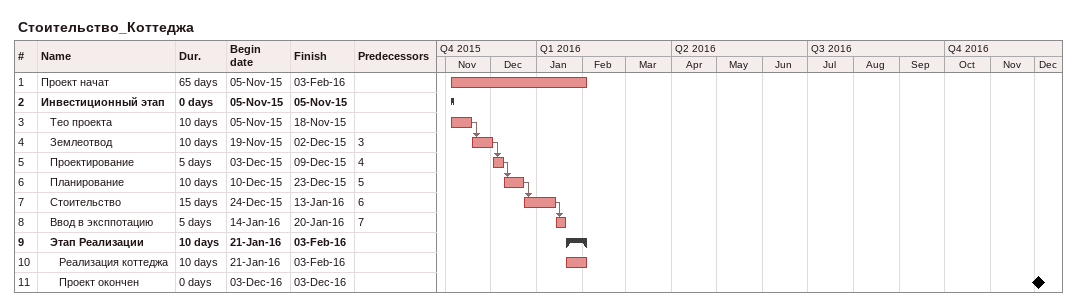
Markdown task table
Стоительство_Коттеджа

| ID | Level | Task | Duration | Start | Finish | Predecessors |
|---|---|---|---|---|---|---|
| 1 | 1 | Проект начат | 65d | 2015-11-05 | 2016-02-03 |  |
| 2 | 1 | **Инвестиционный этап** | 0d | 2015-11-05 | 2015-11-05 |  |
| 3 | 2 | Тео проекта | 10d | 2015-11-05 | 2015-11-18 |  |
| 4 | 2 | Землеотвод | 10d | 2015-11-19 | 2015-12-02 | 3 |
| 5 | 2 | Проектирование | 5d | 2015-12-03 | 2015-12-09 | 4 |
| 6 | 2 | Планирование | 10d | 2015-12-10 | 2015-12-23 | 5 |
| 7 | 2 | Стоительство | 15d | 2015-12-24 | 2016-01-13 | 6 |
| 8 | 2 | Ввод в эксппотацию | 5d | 2016-01-14 | 2016-01-20 | 7 |
| 9 | 2 | **Этап Реализации** | 10d | 2016-01-21 | 2016-02-03 |  |
| 10 | 3 | Реализация коттеджа | 10d | 2016-01-21 | 2016-02-03 |  |
| 11 | 3 | Проект окончен | 0d | 2016-12-03 | 2016-12-03 |  |
